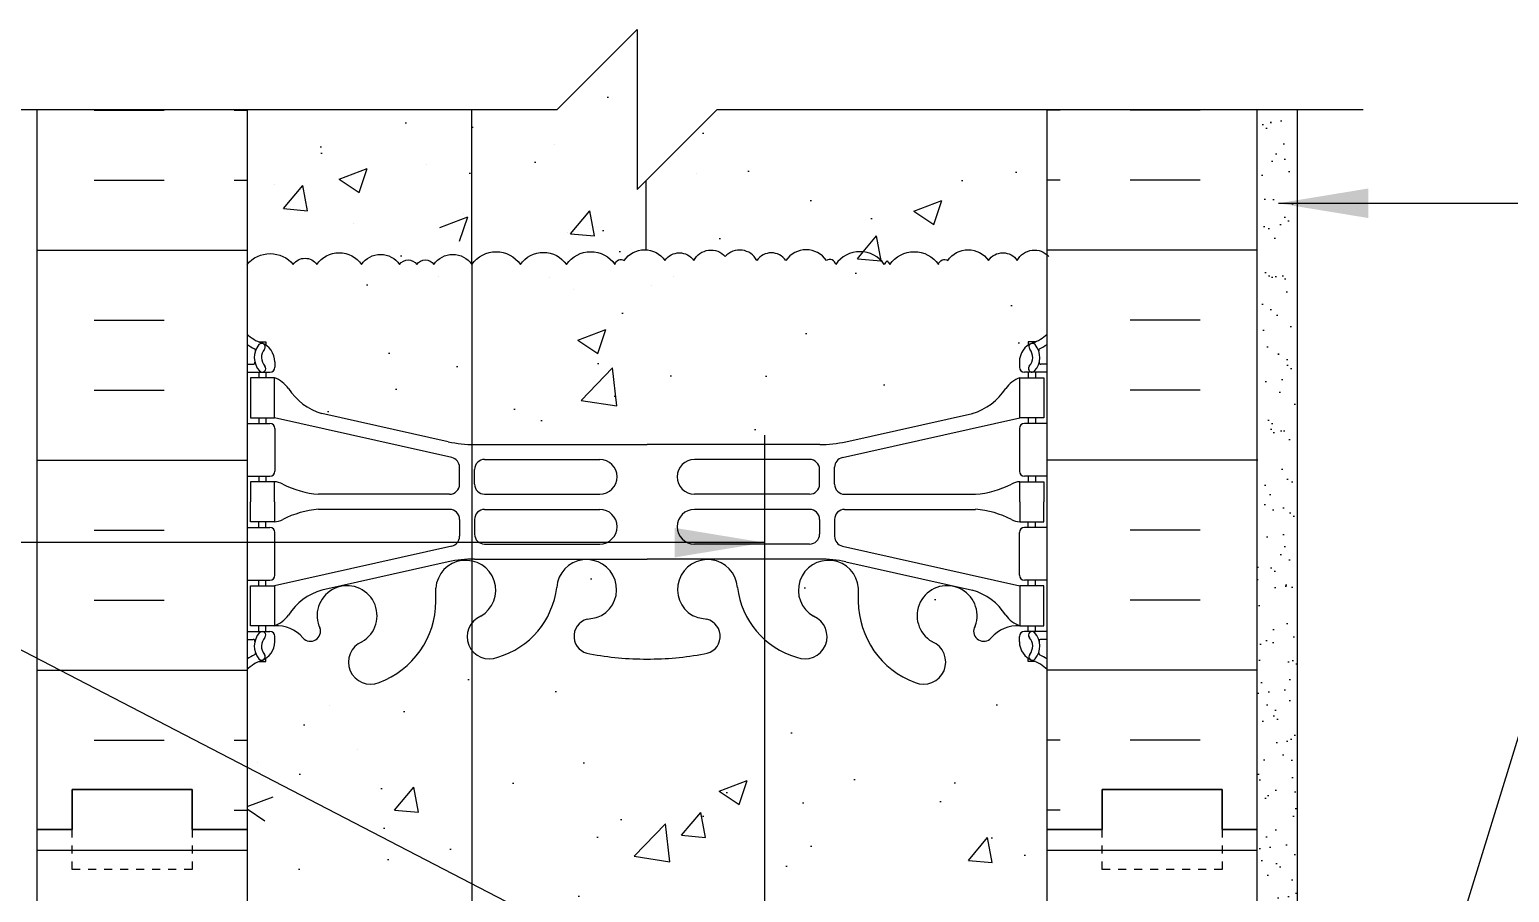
# Model space of a CAD drawing. Header units: inches. Extents: x 109 to 215, y 87 to 157.
# Drawn here: x 169.33 to 187.83, y 146.57 to 157.36 of the extents above; entities that cross this region are included whole.
import ezdxf

# ---------------------------------------------------------------- set-up
doc = ezdxf.new("R2010")
doc.units = ezdxf.units.IN
doc.header["$LTSCALE"] = 0.5
doc.header["$MEASUREMENT"] = 0
doc.linetypes.add('DASHED2', pattern=[0.375, 0.25, -0.125])
for name, color, linetype in [('HATCH', 12, 'Continuous'), ('line25', 2, 'Continuous'), ('LINE3', 3, 'Continuous'), ('LINE50', 5, 'Continuous'), ('LINE9', 9, 'Continuous'), ('TEXT', 4, 'Continuous'), ('Web_Edge', 9, 'Continuous')]:
    doc.layers.add(name, color=color, linetype=linetype)
doc.styles.add('DIM', font='romans.shx', dxfattribs={"width": 0.7})
doc.dimstyles.new('ext_12', dxfattribs={"dimscale": 12, "dimtxt": 0.09375, "dimasz": 0.09375, "dimexe": 0.09375, "dimexo": 0.0625, "dimgap": 0.0625, "dimtad": 1, "dimdec": 1, "dimzin": 3, "dimdsep": 46, "dimlunit": 4, "dimtxsty": 'DIM', "dimcen": 0.09, "dimdle": 0.09375, "dimclrt": 4, "dimadec": 0, "dimazin": 0, "dimtfac": 1, "dimtdec": 1, "dimtmove": 2, "dimatfit": 3, "dimfxl": 1, "dimfrac": 2, "dimtolj": 1, "dimtzin": 0, "dimarcsym": 0})

msp = doc.modelspace()

# ---------------------------------------------------------------- hatches: boundary and pattern name
at = {"layer": 'HATCH'}
h = msp.add_hatch(dxfattribs=at)
h.set_pattern_fill('AR-CONC', color=256, scale=0.5, style=0)
h.paths.add_polyline_path([(182.053, 156.36), (177.928, 156.36), (176.928, 155.36), (176.928, 157.36), (175.928, 156.36), (174.863, 156.36), (174.863, 154.425, -0.520567), (175.47, 154.425, -0.520567), (176.045, 154.425, -0.520567), (176.652, 154.425, -0.520567), (176.767, 154.475, -0.520567), (177.276, 154.475, -0.520567), (177.637, 154.475, -0.520567), (178.031, 154.524, -0.520567), (178.425, 154.475, -0.520567), (178.787, 154.475, -0.520567), (179.296, 154.475, -0.520567), (179.411, 154.425, -0.520567), (180.018, 154.425, -0.039409), (180.053, 154.468, -0.039409), (180.088, 154.425, -0.520567), (180.696, 154.425, -0.520567), (180.811, 154.475, -0.520567), (181.32, 154.475, -0.520567), (181.681, 154.475, -0.481314), (182.053, 154.545)])
h = msp.add_hatch(dxfattribs=at)
h.set_pattern_fill('AR-CONC', color=256, scale=0.5, style=0)
h.paths.add_polyline_path([(174.863, 156.36), (172.053, 156.36), (172.053, 154.425, -0.464822), (172.63, 154.425, -0.520567), (172.925, 154.425, -0.520567), (173.483, 154.425, -0.520567), (173.96, 154.425, -0.520567), (174.173, 154.425, -0.520567), (174.386, 154.425, -0.520567), (174.863, 154.425)])
h = msp.add_hatch(dxfattribs=at)
h.set_pattern_fill('AR-SAND', color=256, scale=0.25, style=0)
h.set_pattern_definition([(37.5, (73.5921, 14.04015), (-0.0157483, 0.4817059), [0, -0.38, 0, -0.425, 0, -0.40625]), (7.5, (73.5921, 14.04015), (0.4424442, 0.7055365), [0, -0.205, 0, -0.3425, 0, -0.13125]), (327.5, (73.2846, 14.04015), (0.7785355, 0.0014148), [0, -0.125, 0, -0.45, 0, -0.5875]), (317.5, (73.2846, 14.04015), (0.7515317, 0.219419), [0, -0.0625, 0, -0.295, 0, -0.3375])])
h.paths.add_polyline_path([(185.178, 156.36), (184.678, 156.36), (184.678, 147.36), (184.678, 144.16), (185.178, 144.16)])
h = msp.add_hatch(dxfattribs=at)
h.set_pattern_fill('AR-CONC', color=256, scale=0.5)
h.paths.add_polyline_path([(174.863, 154.425, 0.520567), (174.386, 154.425, 0.520567), (174.173, 154.425, 0.520567), (173.96, 154.425, 0.520567), (173.483, 154.425, 0.520567), (172.925, 154.425, 0.520567), (172.63, 154.425, 0.464822), (172.053, 154.425), (172.053, 153.553, 0.088416), (172.199, 153.455), (172.289, 153.455), (172.289, 153.414, -0.249069), (172.399, 153.207), (172.399, 153.139, -0.414214), (172.337, 153.077), (172.289, 153.077), (172.289, 153.007), (172.394, 153.007, -0.155529), (172.57, 152.873, 0.180914), (172.988, 152.561), (174.568, 152.208, 0.049521), (174.863, 152.173)])
h.paths.add_polyline_path([(182.053, 153.553), (182.053, 154.545, 0.481314), (181.681, 154.475, 0.520567), (181.32, 154.475, 0.520567), (180.811, 154.475, 0.520567), (180.696, 154.425, 0.520567), (180.088, 154.425, 0.039409), (180.053, 154.468, 0.039409), (180.018, 154.425, 0.520567), (179.411, 154.425, 0.520567), (179.296, 154.475, 0.520567), (178.787, 154.475, 0.520567), (178.425, 154.475, 0.520567), (178.031, 154.524, 0.520567), (177.637, 154.475, 0.520567), (177.276, 154.475, 0.520567), (176.767, 154.475, 0.520567), (176.652, 154.425, 0.520567), (176.045, 154.425, 0.520567), (175.47, 154.425, 0.520567), (174.863, 154.425), (174.863, 152.173, 0.005438), (174.895, 152.172), (177.053, 152.172), (179.211, 152.172, 0.054974), (179.538, 152.208), (181.119, 152.561, 0.180914), (181.536, 152.873, -0.155529), (181.712, 153.007), (181.817, 153.007), (181.817, 153.077), (181.77, 153.077, -0.414214), (181.707, 153.139), (181.707, 153.207, -0.249069), (181.817, 153.414), (181.817, 153.455), (181.907, 153.455, 0.08841)])
h.paths.add_polyline_path([(174.863, 149.598, -0.346523), (174.863, 149.941), (174.863, 150.717, 0.453086), (174.412, 150.378), (174.413, 150.213, -0.311223), (173.704, 149.197, -1), (173.49, 149.708, 2.155404), (172.952, 149.902), (172.963, 149.881, -0.834375), (172.752, 149.756, 0.23174), (172.394, 149.907), (172.289, 149.907), (172.289, 149.837), (172.337, 149.837, -0.414214), (172.399, 149.774), (172.399, 149.707, -0.249069), (172.289, 149.499), (172.289, 149.458), (172.199, 149.458, 0.088416), (172.053, 149.36), (172.053, 147.36), (172.053, 145.36, 0.088416), (172.199, 145.263), (172.289, 145.263), (172.289, 145.221, -0.249069), (172.399, 145.014), (172.399, 144.947, -0.414214), (172.337, 144.884), (172.289, 144.884), (172.289, 144.814), (172.394, 144.814, 0.231736), (172.752, 144.965, -0.8344), (172.963, 144.84), (172.952, 144.818, 2.155404), (173.49, 145.013, -1), (173.704, 145.524, -0.311223), (174.413, 144.508), (174.412, 144.343, 0.453086), (174.863, 144.004), (174.863, 144.78, -0.346523), (174.863, 145.123)])
h.paths.add_polyline_path([(178.521, 149.735, -0.183409), (178.183, 150.386, 1.661382), (177.622, 150.034, 0.055617), (177.801, 149.988, -0.843243), (177.767, 149.556, -0.047544), (177.053, 149.491, -0.047544), (176.339, 149.556, -0.843243), (176.305, 149.988, 0.055617), (176.484, 150.034, 1.661382), (175.923, 150.386, -0.30095), (175.187, 149.514, -0.336806), (174.863, 149.598), (174.863, 145.123, -0.336806), (175.187, 145.207, -0.30095), (175.923, 144.334, 1.661382), (176.484, 144.687, 0.055617), (176.305, 144.733, -0.843243), (176.339, 145.165, -0.047544), (177.053, 145.23, -0.047544), (177.767, 145.165, -0.843243), (177.801, 144.733, 0.055617), (177.622, 144.687, 1.661382), (178.183, 144.334, -0.183409), (178.521, 144.986)])
h.paths.add_polyline_path([(182.053, 149.36, 0.08841), (181.907, 149.458), (181.817, 149.458), (181.817, 149.499, -0.249069), (181.707, 149.707), (181.707, 149.774, -0.414214), (181.77, 149.837), (181.817, 149.837), (181.817, 149.907), (181.712, 149.907, 0.231736), (181.355, 149.756, -0.8344), (181.143, 149.881), (181.155, 149.902, 2.155404), (180.616, 149.708, -1), (180.402, 149.197, -0.311223), (179.694, 150.213), (179.694, 150.378, 1.661382), (179.133, 150.025, -1), (178.919, 149.514, -0.111393), (178.521, 149.735), (178.521, 144.986, -0.111393), (178.919, 145.207, -1), (179.133, 144.696, 1.661382), (179.694, 144.343), (179.694, 144.508, -0.311223), (180.402, 145.524, -1), (180.616, 145.013, 2.155404), (181.155, 144.818), (181.143, 144.84, -0.834375), (181.355, 144.965, 0.23174), (181.712, 144.814), (181.817, 144.814), (181.817, 144.884), (181.77, 144.884, -0.414214), (181.707, 144.947), (181.707, 145.014, -0.249069), (181.817, 145.221), (181.817, 145.263), (181.907, 145.263, 0.08841), (182.053, 145.36), (182.053, 146.285), (182.053, 147.36)])
h.paths.add_polyline_path([(179.508, 144.371, -1), (179.133, 144.371, -1)], flags=16)
h.paths.add_polyline_path([(174.863, 142.548, 0.049521), (174.568, 142.513), (172.988, 142.16, 0.17445), (172.58, 141.864, -0.168672), (172.394, 141.714), (172.289, 141.714), (172.289, 141.644), (172.337, 141.644, -0.414214), (172.399, 141.582), (172.399, 141.514, -0.249069), (172.289, 141.307), (172.289, 141.265), (172.199, 141.265, 0.088416), (172.053, 141.168), (172.053, 135.553, 0.088416), (172.199, 135.455), (172.289, 135.455), (172.289, 135.414, -0.249069), (172.399, 135.207), (172.399, 135.139, -0.414214), (172.337, 135.077), (172.289, 135.077), (172.289, 135.007), (172.394, 135.007, -0.168672), (172.58, 134.857, 0.17445), (172.988, 134.561), (174.568, 134.208, 0.049521), (174.863, 134.173)])
h.paths.add_polyline_path([(178.521, 142.549), (177.053, 142.549), (174.895, 142.549, 0.005438), (174.863, 142.548), (174.863, 134.173, 0.005438), (174.895, 134.172), (177.053, 134.172), (178.521, 134.172)])
h.paths.add_polyline_path([(182.053, 141.168, 0.08841), (181.907, 141.265), (181.817, 141.265), (181.817, 141.307, -0.137883), (181.73, 141.41), (179.55, 141.41, -0.414214), (179.05, 141.91), (179.05, 142.549), (178.521, 142.549), (178.521, 134.172), (179.211, 134.172, 0.054974), (179.538, 134.208), (181.119, 134.561, 0.17445), (181.526, 134.857, -0.168672), (181.712, 135.007), (181.817, 135.007), (181.817, 135.077), (181.77, 135.077, -0.414214), (181.707, 135.139), (181.707, 135.207, -0.249069), (181.817, 135.414), (181.817, 135.455), (181.907, 135.455, 0.08841), (182.053, 135.553), (182.053, 136.16), (179.65, 136.16, 0.414214), (179.55, 136.06), (179.55, 134.66), (179.05, 134.66), (179.05, 136.16, -0.414214), (179.55, 136.66), (182.053, 136.66)])
h.paths.add_polyline_path([(179.55, 142.51), (179.55, 142.01, 0.414214), (179.65, 141.91), (181.492, 141.91, 0.154445), (181.119, 142.16)], flags=17)
h.paths.add_polyline_path([(178.521, 131.735, -0.183409), (178.183, 132.386, 1.661382), (177.622, 132.034, 0.055617), (177.801, 131.988, -0.843243), (177.767, 131.556, -0.047544), (177.053, 131.491, -0.047544), (176.339, 131.556, -0.843243), (176.305, 131.988, 0.055617), (176.484, 132.034, 1.661382), (175.923, 132.386, -0.30095), (175.187, 131.514, -1), (174.973, 132.025, 1.661382), (174.412, 132.378), (174.413, 132.232, -0.316114), (173.704, 131.197, -1), (173.49, 131.708, 2.155404), (172.952, 131.902), (172.963, 131.881, -0.834375), (172.752, 131.756, 0.23174), (172.394, 131.907), (172.289, 131.907), (172.289, 131.837), (172.337, 131.837, -0.414214), (172.399, 131.774), (172.399, 131.707, -0.249069), (172.289, 131.499), (172.289, 131.458), (172.199, 131.458, 0.088416), (172.053, 131.36), (172.053, 129.36), (172.053, 127.36, 0.088416), (172.199, 127.263), (172.289, 127.263), (172.289, 127.221, -0.249069), (172.399, 127.014), (172.399, 126.947, -0.414214), (172.337, 126.884), (172.289, 126.884), (172.289, 126.814), (172.394, 126.814, 0.231736), (172.752, 126.965, -0.8344), (172.963, 126.84), (172.952, 126.818, 2.155404), (173.49, 127.013, -1), (173.704, 127.524, -0.311223), (174.413, 126.508), (174.412, 126.343, 1.661382), (174.973, 126.696, -1), (175.187, 127.207, -0.30095), (175.923, 126.334, 1.661382), (176.484, 126.687, 0.055617), (176.305, 126.733, -0.843243), (176.339, 127.165, -0.047544), (177.053, 127.23, -0.047544), (177.767, 127.165, -0.843243), (177.801, 126.733, 0.055617), (177.622, 126.687, 1.661382), (178.183, 126.334, -0.183409), (178.521, 126.986)])
h.paths.add_polyline_path([(177.997, 126.362, -1), (177.622, 126.362, -1)], flags=16)
h.paths.add_polyline_path([(182.053, 129.36), (182.053, 131.36, 0.08841), (181.907, 131.458), (181.817, 131.458), (181.817, 131.499, -0.249069), (181.707, 131.707), (181.707, 131.774, -0.414214), (181.77, 131.837), (181.817, 131.837), (181.817, 131.907), (181.712, 131.907, 0.231736), (181.355, 131.756, -0.8344), (181.143, 131.881), (181.155, 131.902, 2.155404), (180.616, 131.708, -1), (180.402, 131.197, -0.311223), (179.694, 132.213), (179.694, 132.378, 1.661382), (179.133, 132.025, -1), (178.919, 131.514, -0.111393), (178.521, 131.735), (178.521, 126.986, -0.111393), (178.919, 127.207, -1), (179.133, 126.696, 1.661382), (179.694, 126.343), (179.694, 126.488, -0.316114), (180.402, 127.524, -1), (180.616, 127.013, 2.155404), (181.155, 126.818), (181.143, 126.84, -0.834375), (181.355, 126.965, 0.23174), (181.712, 126.814), (181.817, 126.814), (181.817, 126.884), (181.77, 126.884, -0.414214), (181.707, 126.947), (181.707, 127.014, -0.249069), (181.817, 127.221), (181.817, 127.263), (181.907, 127.263, 0.08841), (182.053, 127.36)])
h.paths.add_polyline_path([(178.521, 124.549), (177.053, 124.549), (174.895, 124.549, 0.054974), (174.568, 124.513), (172.988, 124.16, 0.17445), (172.58, 123.864, -0.168672), (172.394, 123.714), (172.289, 123.714), (172.289, 123.644), (172.337, 123.644, -0.414214), (172.399, 123.582), (172.399, 123.514, -0.249069), (172.289, 123.307), (172.289, 123.265), (172.199, 123.265, 0.088416), (172.053, 123.168), (172.053, 117.553, 0.088416), (172.199, 117.455), (172.289, 117.455), (172.289, 117.414, -0.249069), (172.399, 117.207), (172.399, 117.139, -0.414214), (172.337, 117.077), (172.289, 117.077), (172.289, 117.007), (172.394, 117.007, -0.168672), (172.58, 116.857, 0.17445), (172.988, 116.561), (174.568, 116.208, 0.054974), (174.895, 116.172), (177.053, 116.172), (178.521, 116.172)])
h.paths.add_polyline_path([(182.053, 123.168, 0.08841), (181.907, 123.265), (181.817, 123.265), (181.817, 123.307, -0.249069), (181.707, 123.514), (181.707, 123.582, -0.414214), (181.77, 123.644), (181.817, 123.644), (181.817, 123.714), (181.712, 123.714, -0.168672), (181.526, 123.864, 0.17445), (181.119, 124.16), (179.538, 124.513, 0.054974), (179.211, 124.549), (178.521, 124.549), (178.521, 116.172), (179.211, 116.172, 0.054974), (179.538, 116.208), (181.119, 116.561, 0.17445), (181.526, 116.857, -0.168672), (181.712, 117.007), (181.817, 117.007), (181.817, 117.077), (181.77, 117.077, -0.414214), (181.707, 117.139), (181.707, 117.207, -0.249069), (181.817, 117.414), (181.817, 117.455), (181.907, 117.455, 0.08841), (182.053, 117.553)])
h.paths.add_polyline_path([(178.521, 113.735, -0.183409), (178.183, 114.386, 1.661382), (177.622, 114.034, 0.055617), (177.801, 113.988, -0.843243), (177.767, 113.556, -0.047544), (177.053, 113.491, -0.047544), (176.339, 113.556, -0.843243), (176.305, 113.988, 0.055617), (176.484, 114.034, 1.661382), (175.923, 114.386, -0.30095), (175.187, 113.514, -1), (174.973, 114.025, 1.661382), (174.412, 114.378), (174.413, 114.232, -0.316114), (173.704, 113.197, -1), (173.49, 113.708, 2.155404), (172.952, 113.902), (172.963, 113.881, -0.834375), (172.752, 113.756, 0.23174), (172.394, 113.907), (172.289, 113.907), (172.289, 113.837), (172.337, 113.837, -0.414214), (172.399, 113.774), (172.399, 113.707, -0.249069), (172.289, 113.499), (172.289, 113.458), (172.199, 113.458, 0.088416), (172.053, 113.36), (172.053, 111.36), (175.928, 111.36), (176.928, 112.36), (176.928, 110.36), (177.928, 111.36), (178.521, 111.36)])
h.paths.add_polyline_path([(182.053, 113.36, 0.08841), (181.907, 113.458), (181.817, 113.458), (181.817, 113.499, -0.249069), (181.707, 113.707), (181.707, 113.774, -0.414214), (181.77, 113.837), (181.817, 113.837), (181.817, 113.907), (181.712, 113.907, 0.231736), (181.355, 113.756, -0.8344), (181.143, 113.881), (181.155, 113.902, 2.155404), (180.616, 113.708, -1), (180.402, 113.197, -0.311223), (179.694, 114.213), (179.694, 114.378, 1.661382), (179.133, 114.025, -1), (178.919, 113.514, -0.111393), (178.521, 113.735), (178.521, 111.36), (182.053, 111.36)])
h = msp.add_hatch(dxfattribs=at)
h.set_pattern_fill('INSUL', color=256, scale=7, style=0)
h.set_pattern_definition([(0, (-2754.1084, -267.649), (0, 2.625), []), (0, (-2754.1084, -266.774), (0, 2.625), [0.875, -0.875]), (0, (-2754.1084, -265.899), (0, 2.625), [0.875, -0.875])])
h.paths.add_polyline_path([(169.428, 129.36), (169.866, 129.36), (169.866, 129.86), (171.366, 129.86), (171.366, 129.36), (172.053, 129.36), (172.053, 147.36), (171.366, 147.36), (171.366, 147.86), (169.866, 147.86), (169.866, 147.36), (169.428, 147.36)])
h = msp.add_hatch(dxfattribs=at)
h.set_pattern_fill('INSUL', color=256, scale=7, style=0)
h.set_pattern_definition([(180, (3108.2148, -267.649), (0, 2.625), []), (180, (3108.2148, -266.774), (0, 2.625), [0.875, -0.875]), (180, (3108.2148, -265.899), (0, 2.625), [0.875, -0.875])])
h.paths.add_polyline_path([(184.678, 134.41), (182.053, 131.785), (182.053, 129.36), (182.741, 129.36), (182.741, 129.86), (184.241, 129.86), (184.241, 129.36), (184.678, 129.36)])
h.paths.add_polyline_path([(182.053, 146.285), (184.678, 143.66), (184.678, 147.36), (184.241, 147.36), (184.241, 147.86), (182.741, 147.86), (182.741, 147.36), (182.053, 147.36)])

# ---------------------------------------------------------------- linework, layer by layer
for p, q in [((170.142, 156.351), (171.017, 156.351)), ((171.892, 156.351), (172.053, 156.351)), ((182.215, 156.351), (182.053, 156.351)), ((183.965, 156.351), (183.09, 156.351)), ((175.892, 155.926), (175.892, 155.926)), ((174.291, 155.67), (174.291, 155.67)), ((170.142, 155.476), (171.017, 155.476)), ((171.892, 155.476), (172.053, 155.476)), ((172.398, 155.421), (172.398, 155.421)), ((177.674, 155.559), (177.674, 155.559)), ((182.215, 155.476), (182.053, 155.476)), ((183.965, 155.476), (183.09, 155.476)), ((174.461, 154.886), (174.811, 155.021)), ((174.71, 154.716), (174.811, 155.018)), ((174.758, 155.058), (174.758, 155.058)), ((173.389, 154.941), (173.389, 154.941)), ((176.058, 154.828), (176.058, 154.828)), ((169.428, 154.601), (172.053, 154.601)), ((184.678, 154.601), (182.053, 154.601)), ((177.385, 154.278), (177.385, 154.278)), ((174.444, 154.269), (174.444, 154.269)), ((175.831, 154.262), (175.831, 154.262)), ((176.134, 154.114), (176.134, 154.114)), ((177.113, 154.156), (177.113, 154.156)), ((170.142, 153.726), (171.017, 153.726)), ((183.965, 153.726), (183.09, 153.726)), ((170.142, 152.851), (171.017, 152.851)), ((183.965, 152.851), (183.09, 152.851)), ((169.428, 151.976), (172.053, 151.976)), ((184.678, 151.976), (182.053, 151.976)), ((170.142, 151.101), (171.017, 151.101)), ((183.965, 151.101), (183.09, 151.101)), ((170.142, 150.226), (171.017, 150.226)), ((183.965, 150.226), (183.09, 150.226)), ((169.428, 149.351), (172.053, 149.351)), ((184.678, 149.351), (182.053, 149.351)), ((173.081, 148.916), (173.081, 148.916)), ((170.142, 148.476), (171.017, 148.476)), ((171.892, 148.476), (172.053, 148.476)), ((173.439, 148.362), (173.439, 148.362)), ((182.215, 148.476), (182.053, 148.476)), ((183.965, 148.476), (183.09, 148.476)), ((172.188, 148.197), (172.188, 148.197)), ((172.053, 147.645), (172.377, 147.769)), ((172.053, 147.617), (172.276, 147.467)), ((171.892, 147.601), (172.053, 147.601)), ((182.215, 147.601), (182.053, 147.601))]:
    msp.add_line(p, q, dxfattribs=at)
for points in [[(172.053, 154.425, -0.464822), (172.63, 154.425, -0.520567), (172.925, 154.425, -0.520567), (173.483, 154.425, -0.520567), (173.96, 154.425, -0.520567), (174.173, 154.425, -0.520567), (174.386, 154.425, -0.520567), (174.863, 154.425, -0.520567), (175.47, 154.425, -0.520567), (176.045, 154.425, -0.520567), (176.652, 154.425, -0.520567), (176.767, 154.475, -0.520567), (177.276, 154.475, -0.520567), (177.637, 154.475, -0.520567), (178.031, 154.524)], [(180.053, 154.468, 0.039409), (180.018, 154.425, 0.520567), (179.411, 154.425, 0.520567), (179.296, 154.475, 0.520567), (178.787, 154.475, 0.520567), (178.425, 154.475, 0.520567), (178.031, 154.524)], [(180.053, 154.468, -0.039409), (180.088, 154.425, -0.520567), (180.696, 154.425, -0.520567), (180.811, 154.475, -0.520567), (181.32, 154.475, -0.520567), (181.681, 154.475, -0.520567), (182.075, 154.524)]]:
    msp.add_lwpolyline(points, format="xyb", dxfattribs=at)
at = {"layer": 'line25'}
for p, q in [((172.053, 156.36), (172.053, 147.36)), ((182.053, 147.36), (182.053, 156.36)), ((172.053, 147.36), (172.053, 129.36)), ((182.053, 146.285), (182.053, 147.36))]:
    msp.add_line(p, q, dxfattribs=at)
at = {"layer": 'LINE3'}
for p, q in [((174.863, 154.425), (174.863, 156.36)), ((177.036, 155.468), (177.036, 154.607)), ((174.863, 154.425), (174.863, 134.005)), ((178.521, 152.289), (178.521, 111.36))]:
    msp.add_line(p, q, dxfattribs=at)
at = {"layer": 'LINE50'}
for p, q in [((169.428, 147.36), (169.428, 156.36)), ((184.678, 147.36), (184.678, 156.36)), ((169.428, 129.36), (169.428, 147.36)), ((184.678, 141.16), (184.678, 147.36))]:
    msp.add_line(p, q, dxfattribs=at)
for points in [[(172.053, 147.36), (171.366, 147.36), (171.366, 147.86), (169.866, 147.86), (169.866, 147.36), (169.428, 147.36)], [(169.428, 147.36), (169.866, 147.36), (169.866, 147.86), (171.366, 147.86), (171.366, 147.36), (172.053, 147.36)], [(182.053, 147.36), (182.741, 147.36), (182.741, 147.86), (184.241, 147.86), (184.241, 147.36), (184.678, 147.36)], [(184.678, 147.36), (184.241, 147.36), (184.241, 147.86), (182.741, 147.86), (182.741, 147.36), (182.053, 147.36)]]:
    msp.add_lwpolyline(points, dxfattribs=at)
at = {"layer": 'LINE9'}
msp.add_line((185.178, 156.36), (185.178, 144.16), dxfattribs=at)
msp.add_lwpolyline([(167.564, 156.36), (175.928, 156.36), (176.928, 157.36), (176.928, 155.36), (177.928, 156.36), (186.006, 156.36)], dxfattribs=at)
at = {"layer": 'LINE9', "linetype": 'DASHED2', "ltscale": 0.15}
for points in [[(171.366, 147.36), (171.366, 147.36), (171.366, 146.86), (169.866, 146.86), (169.866, 147.36), (169.866, 147.36)], [(171.366, 147.36), (171.366, 147.36), (171.366, 146.86), (169.866, 146.86), (169.866, 147.36), (169.866, 147.36)], [(184.241, 147.36), (184.241, 147.36), (184.241, 146.86), (182.741, 146.86), (182.741, 147.36), (182.741, 147.36)], [(184.241, 147.36), (184.241, 147.36), (184.241, 146.86), (182.741, 146.86), (182.741, 147.36), (182.741, 147.36)]]:
    msp.add_lwpolyline(points, dxfattribs=at)
at = {"layer": 'Web_Edge'}
for p, q in [((172.199, 153.455), (172.289, 153.455)), ((172.289, 153.455), (172.289, 153.414)), ((181.907, 153.455), (181.817, 153.455)), ((181.817, 153.455), (181.817, 153.414)), ((172.053, 153.177), (172.131, 153.177)), ((172.399, 153.207), (172.399, 153.139)), ((181.707, 153.207), (181.707, 153.139)), ((182.053, 153.177), (181.975, 153.177)), ((172.053, 153.077), (172.337, 153.077)), ((172.199, 153.077), (172.199, 153.007)), ((172.289, 153.077), (172.289, 153.007)), ((182.053, 153.077), (181.77, 153.077)), ((181.817, 153.077), (181.817, 153.007)), ((181.907, 153.077), (181.907, 153.007)), ((172.053, 152.437), (172.337, 152.437)), ((172.199, 152.507), (172.199, 152.437)), ((172.289, 152.507), (172.289, 152.437)), ((174.612, 152.01), (172.394, 152.507)), ((174.568, 152.208), (172.988, 152.561)), ((179.495, 152.01), (181.712, 152.507)), ((179.538, 152.208), (181.119, 152.561)), ((182.053, 152.437), (181.77, 152.437)), ((181.817, 152.507), (181.817, 152.437)), ((181.907, 152.507), (181.907, 152.437)), ((172.399, 152.374), (172.399, 151.839)), ((181.707, 152.374), (181.707, 151.839)), ((174.895, 152.172), (177.053, 152.172)), ((179.211, 152.172), (177.053, 152.172)), ((174.709, 151.676), (174.709, 151.888)), ((175.022, 151.986), (176.461, 151.986)), ((179.084, 151.986), (177.645, 151.986)), ((179.397, 151.676), (179.397, 151.888)), ((172.053, 151.777), (172.337, 151.777)), ((172.199, 151.777), (172.199, 151.707)), ((172.289, 151.777), (172.289, 151.707)), ((174.897, 151.677), (174.897, 151.861)), ((179.209, 151.677), (179.209, 151.861)), ((182.053, 151.777), (181.77, 151.777)), ((181.817, 151.777), (181.817, 151.707)), ((181.907, 151.777), (181.907, 151.707)), ((174.584, 151.551), (172.947, 151.551)), ((175.022, 151.552), (176.461, 151.552)), ((179.084, 151.552), (177.645, 151.552)), ((179.522, 151.551), (181.159, 151.551)), ((174.584, 151.362), (172.947, 151.362)), ((175.022, 151.362), (176.461, 151.362)), ((179.084, 151.362), (177.645, 151.362)), ((179.522, 151.362), (181.159, 151.362)), ((172.053, 151.137), (172.337, 151.137)), ((172.199, 151.137), (172.199, 151.207)), ((172.289, 151.137), (172.289, 151.207)), ((174.709, 151.237), (174.709, 151.025)), ((174.897, 151.237), (174.897, 151.053)), ((179.209, 151.237), (179.209, 151.053)), ((179.397, 151.237), (179.397, 151.025)), ((182.053, 151.137), (181.77, 151.137)), ((181.817, 151.137), (181.817, 151.207)), ((181.907, 151.137), (181.907, 151.207)), ((172.399, 150.539), (172.399, 151.074)), ((181.707, 150.539), (181.707, 151.074)), ((174.612, 150.903), (172.394, 150.407)), ((175.022, 150.928), (176.461, 150.928)), ((179.084, 150.928), (177.645, 150.928)), ((179.495, 150.903), (181.712, 150.407)), ((174.568, 150.705), (172.988, 150.352)), ((174.895, 150.741), (177.053, 150.741)), ((179.211, 150.741), (177.053, 150.741)), ((179.538, 150.705), (181.119, 150.352)), ((172.053, 150.477), (172.337, 150.477)), ((172.199, 150.407), (172.199, 150.477)), ((172.289, 150.407), (172.289, 150.477)), ((182.053, 150.477), (181.77, 150.477)), ((181.817, 150.407), (181.817, 150.477)), ((181.907, 150.407), (181.907, 150.477)), ((174.413, 150.213), (174.412, 150.378)), ((179.694, 150.213), (179.694, 150.378)), ((172.053, 149.837), (172.337, 149.837)), ((172.199, 149.837), (172.199, 149.907)), ((172.289, 149.837), (172.289, 149.907)), ((172.952, 149.902), (172.963, 149.881)), ((181.155, 149.902), (181.143, 149.881)), ((182.053, 149.837), (181.77, 149.837)), ((181.817, 149.837), (181.817, 149.907)), ((181.907, 149.837), (181.907, 149.907)), ((172.053, 149.737), (172.131, 149.737)), ((172.399, 149.707), (172.399, 149.774)), ((181.707, 149.707), (181.707, 149.774)), ((182.053, 149.737), (181.975, 149.737)), ((172.289, 149.458), (172.289, 149.499)), ((181.817, 149.458), (181.817, 149.499)), ((172.199, 149.458), (172.289, 149.458)), ((181.907, 149.458), (181.817, 149.458))]:
    msp.add_line(p, q, dxfattribs=at)
for points in [[(172.094, 152.507), (172.394, 152.507), (172.394, 153.007), (172.094, 153.007)], [(182.012, 152.507), (181.712, 152.507), (181.712, 153.007), (182.012, 153.007)], [(172.094, 150.407), (172.394, 150.407), (172.394, 149.907), (172.094, 149.907)], [(182.012, 150.407), (181.712, 150.407), (181.712, 149.907), (182.012, 149.907)]]:
    msp.add_lwpolyline(points, close=True, dxfattribs=at)
for points in [[(172.394, 151.457), (172.394, 151.707), (172.094, 151.707), (172.094, 151.457)], [(181.712, 151.457), (181.712, 151.707), (182.012, 151.707), (182.012, 151.457)], [(172.394, 151.457), (172.394, 151.207), (172.094, 151.207), (172.094, 151.457)], [(181.712, 151.457), (181.712, 151.207), (182.012, 151.207), (182.012, 151.457)]]:
    msp.add_lwpolyline(points, dxfattribs=at)
for centre, radius, start, end in [((172.399, 153.914), 0.5, 226.2109, 250.5288), ((181.707, 153.914), 0.5, 289.4712, 313.7878), ((172.399, 153.914), 0.6, 234.7832, 245.0748), ((172.393, 153.261), 0.25, 140.1145, 222.4609), ((172.137, 153.351), 0.021, 343.464, 63.9957), ((172.235, 153.392), 0.045, 321.448, 139.1879), ((172.149, 153.207), 0.25, 0, 70.5288), ((172.393, 153.261), 0.16, 140.0001, 222.4609), ((181.957, 153.207), 0.25, 109.4712, 180), ((181.871, 153.392), 0.045, 40.8121, 218.552), ((181.713, 153.261), 0.16, 317.5391, 39.9999), ((181.713, 153.261), 0.25, 317.5391, 39.8855), ((181.969, 153.351), 0.021, 116.0043, 196.536), ((181.707, 153.914), 0.6, 294.9252, 305.2158), ((172.131, 153.196), 0.0196, 269.4032, 15.4901), ((181.975, 153.196), 0.0196, 164.5099, 270.5968), ((172.242, 153.123), 0.045, 222.4609, 42.4609), ((172.337, 153.139), 0.0625, 270, 0), ((172.272, 152.664), 0.364, 34.9775, 70.3387), ((181.835, 152.664), 0.364, 109.6613, 145.0225), ((181.77, 153.139), 0.0625, 180, 270), ((181.865, 153.123), 0.045, 137.5391, 317.5391), ((173.195, 153.275), 0.743, 212.7919, 253.8107), ((180.911, 153.275), 0.743, 286.1893, 327.2081), ((172.337, 152.374), 0.0625, 0, 90), ((181.77, 152.374), 0.0625, 90, 180), ((174.895, 153.672), 1.5, 257.4135, 270), ((179.211, 153.672), 1.5, 270, 282.5865), ((174.584, 151.888), 0.125, 0, 77.3767), ((175.022, 151.861), 0.125, 90, 180), ((176.461, 151.769), 0.217, 270, 90), ((177.645, 151.769), 0.217, 90, 270), ((179.084, 151.861), 0.125, 0, 90), ((179.522, 151.888), 0.125, 102.6233, 180), ((172.337, 151.839), 0.0625, 270, 0), ((172.39, 151.488), 0.219, 60.4937, 88.92), ((181.716, 151.488), 0.219, 91.08, 119.5063), ((181.77, 151.839), 0.0625, 180, 270), ((173.036, 152.718), 1.17, 242.6365, 265.6505), ((174.584, 151.676), 0.125, 270, 0), ((175.022, 151.677), 0.125, 180, 270), ((179.084, 151.677), 0.125, 270, 360), ((179.522, 151.676), 0.125, 180, 270), ((181.071, 152.718), 1.17, 274.3495, 297.3635), ((173.036, 150.196), 1.17, 94.3495, 117.3635), ((174.584, 151.237), 0.125, 0, 90), ((175.022, 151.237), 0.125, 90, 180), ((176.461, 151.145), 0.217, 270, 90), ((177.645, 151.145), 0.217, 90, 270), ((179.084, 151.237), 0.125, 0, 90), ((179.522, 151.237), 0.125, 90, 180), ((181.071, 150.196), 1.17, 62.6365, 85.6505), ((172.337, 151.074), 0.0625, 0, 90), ((172.39, 151.425), 0.219, 271.08, 299.5063), ((181.716, 151.425), 0.219, 240.4937, 268.92), ((181.77, 151.074), 0.0625, 90, 180), ((174.584, 151.025), 0.125, 282.6233, 0), ((175.022, 151.053), 0.125, 180, 270), ((179.084, 151.053), 0.125, 270, 0), ((179.522, 151.025), 0.125, 180, 257.3767), ((174.786, 150.35), 0.375, 299.9315, 175.7552), ((174.895, 149.241), 1.5, 90, 102.5865), ((176.297, 150.359), 0.375, 299.9315, 175.7552), ((177.809, 150.359), 0.375, 4.2448, 240.0685), ((179.32, 150.35), 0.375, 4.2448, 240.0685), ((179.211, 149.241), 1.5, 77.4135, 90), ((172.337, 150.539), 0.0625, 270, 0), ((173.303, 150.033), 0.375, 299.9315, 200.3757), ((174.896, 150.506), 1.034, 286.3365, 353.3331), ((179.21, 150.506), 1.034, 186.6669, 253.6635), ((180.803, 150.033), 0.375, 339.6243, 240.0685), ((181.77, 150.539), 0.0625, 180, 270), ((173.195, 149.638), 0.743, 106.1893, 147.2081), ((173.321, 150.219), 1.092, 290.5175, 359.6668), ((180.785, 150.219), 1.092, 180.3332, 249.4825), ((180.911, 149.638), 0.743, 32.7919, 73.8107), ((172.272, 150.249), 0.364, 289.6613, 325.0225), ((175.08, 149.77), 0.277, 112.68, 292.68), ((176.19, 150.814), 0.834, 277.8937, 290.6271), ((177.916, 150.814), 0.834, 249.3729, 262.1063), ((179.026, 149.77), 0.277, 247.32, 67.32), ((181.835, 150.249), 0.364, 214.9775, 250.3387), ((172.242, 149.79), 0.045, 317.5391, 137.5391), ((172.337, 149.774), 0.0625, 360, 90), ((172.419, 149.466), 0.441, 41.0127, 93.2024), ((172.846, 149.838), 0.125, 221.0127, 20.3757), ((176.359, 149.775), 0.22, 104.2604, 264.8165), ((177.747, 149.775), 0.22, 275.1835, 75.7396), ((181.26, 149.838), 0.125, 159.6243, 318.9873), ((181.688, 149.466), 0.441, 86.7976, 138.9873), ((181.77, 149.774), 0.0625, 90, 180), ((181.865, 149.79), 0.045, 42.4609, 222.4609), ((172.131, 149.717), 0.0196, 344.5099, 90.5968), ((172.393, 149.652), 0.25, 137.5391, 219.8855), ((172.393, 149.652), 0.16, 137.5391, 219.9999), ((172.149, 149.707), 0.25, 289.4712, 360), ((173.597, 149.452), 0.277, 112.68, 292.68), ((180.509, 149.452), 0.277, 247.32, 67.32), ((181.957, 149.707), 0.25, 180, 250.5288), ((181.713, 149.652), 0.16, 320.0001, 42.4609), ((181.713, 149.652), 0.25, 320.1145, 42.4609), ((181.975, 149.717), 0.0196, 89.4032, 195.4901), ((172.399, 148.999), 0.6, 114.9252, 125.2168), ((172.399, 148.999), 0.5, 109.4712, 133.7891), ((172.137, 149.563), 0.021, 296.0043, 16.536), ((172.235, 149.521), 0.045, 220.8121, 38.552), ((177.036, 153.268), 3.777, 259.3725, 270.2606), ((177.07, 153.268), 3.777, 269.7394, 280.6275), ((181.871, 149.521), 0.045, 141.448, 319.1879), ((181.707, 148.999), 0.5, 46.2122, 70.5288), ((181.969, 149.563), 0.021, 163.464, 243.9957), ((181.707, 148.999), 0.6, 54.7832, 65.0748)]:
    msp.add_arc(centre, radius, start, end, dxfattribs=at)
for points in [[(174.897, 151.682), (174.897, 151.856)], [(179.209, 151.682), (179.209, 151.856)], [(174.897, 151.232), (174.897, 151.058)], [(179.209, 151.232), (179.209, 151.058)]]:
    msp.add_open_spline(points, degree=1, dxfattribs=at)

# ---------------------------------------------------------------- leaders
at = {"layer": 'TEXT'}
for points in [[(184.944, 155.189), (191.68, 155.189)], [(178.521, 150.946), (166.635, 150.946), (161.56, 150.946)], [(186.599, 144.16), (188.795, 151.277), (191.252, 151.277)], [(179.32, 144.371), (166.635, 150.946), (161.56, 150.946)]]:
    msp.add_leader(points, dimstyle='ext_12', override={"dimgap": 0.0625, "dimtad": 0}, dxfattribs=at)

doc.saveas('drawing.dxf')
